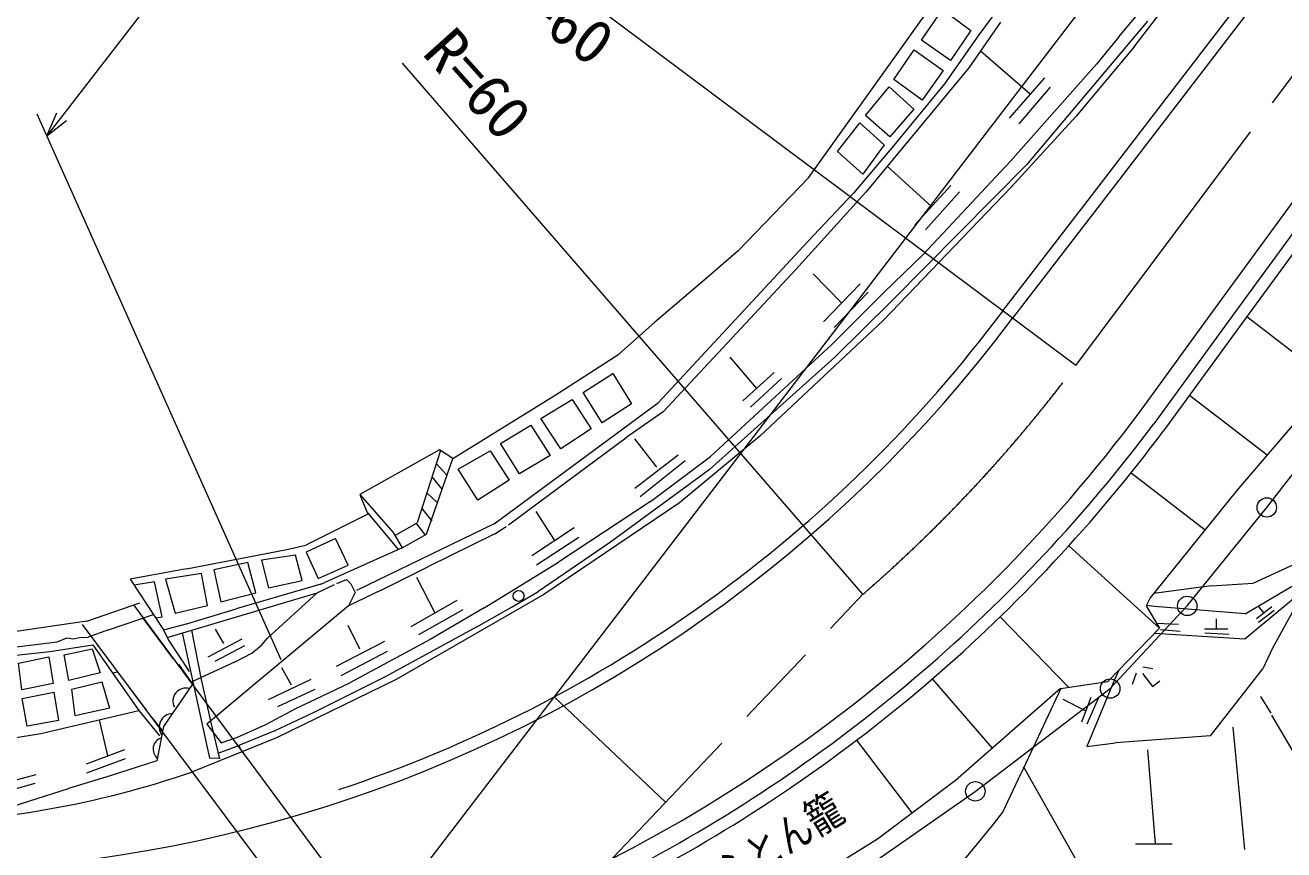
# Model space of a CAD drawing. Units: millimetres, scale not verified. Extents: x 40000 to 680000, y 20000 to 380000.
# Drawn here: x 485025 to 536798, y 282631 to 316567 of the extents above; entities that cross this region are included whole.
import ezdxf
from ezdxf.enums import TextEntityAlignment as Align

# ---------------------------------------------------------------- set-up
doc = ezdxf.new("R2010")
doc.units = ezdxf.units.MM
doc.header["$LTSCALE"] = 1000
doc.linetypes.add('CHAIN', pattern=[18.5, 12, -1.5, 3.5, -1.5])
for name, color, linetype, lineweight in [('M-BGD', 7, 'Continuous', 13), ('M-BMK', 2, 'CHAIN', 13), ('M-BMK-OTRS', 5, 'Continuous', 13), ('M-BMK-ROW', 30, 'Continuous', 13), ('M-STR-HTXT', 7, 'Continuous', 13), ('M-STR-STR1', 1, 'Continuous', 13)]:
    doc.layers.add(name, color=color, linetype=linetype, lineweight=lineweight)
doc.styles.add('ＭＳ ゴシック', font='')
doc.styles.get('ＭＳ ゴシック').set_extended_font_data('MS Gothic')

msp = doc.modelspace()

# ---------------------------------------------------------------- linework, layer by layer
at = {"layer": 'M-BGD'}
for p, q in [((517248, 310281), (524862, 320943)), ((530642, 315669), (534322, 320472)), ((528245, 302562), (505249, 319758)), ((528606, 309188), (536170, 319046)), ((536566, 318740), (529006, 308889)), ((525722, 318177), (524255, 316162)), ((530005, 316086), (531633, 318026)), ((525147, 316690), (523834, 314815)), ((531189, 316736), (526212, 310823)), ((524255, 316162), (522845, 314148)), ((530005, 316086), (529088, 314955)), ((524322, 315511), (526362, 313747)), ((530642, 315669), (528258, 312825)), ((519484, 293147), (500546, 315005)), ((523834, 314815), (519603, 309697)), ((529088, 314955), (527472, 313143)), ((534099, 305080), (541357, 315042)), ((526948, 314396), (525505, 312735)), ((541951, 314584), (534700, 304631)), ((542347, 314278), (535104, 304337)), ((522845, 314148), (520745, 311598)), ((527186, 314021), (525893, 312512)), ((527472, 313143), (525560, 310976)), ((528258, 312825), (525567, 309880)), ((520745, 311598), (519103, 309659)), ((520488, 310768), (522306, 309105)), ((526212, 310823), (520673, 305224)), ((525560, 310976), (523175, 308421)), ((517248, 310281), (514353, 307285)), ((519603, 309697), (516718, 306517)), ((517220, 307666), (519103, 309659)), ((525567, 309880), (520314, 304418)), ((523095, 309972), (521620, 308352)), ((523459, 309711), (522054, 308139)), ((525242, 304808), (528606, 309188)), ((529006, 308889), (525643, 304508)), ((523175, 308421), (521946, 307115)), ((517220, 307666), (511077, 301035)), ((514353, 307285), (513038, 306148)), ((520346, 305564), (521946, 307115)), ((516718, 306517), (511270, 300652)), ((513038, 306148), (510911, 304325)), ((517441, 306330), (518600, 305139)), ((519377, 305927), (517865, 304353)), ((518209, 303422), (520346, 305564)), ((519705, 305573), (518307, 304129)), ((520673, 305224), (518333, 302900)), ((530848, 300616), (534099, 305080)), ((534700, 304631), (531449, 300166)), ((535278, 304576), (538667, 301960)), ((509446, 303024), (510911, 304325)), ((520314, 304418), (515244, 299649)), ((535104, 304337), (531851, 299870)), ((518209, 303422), (513215, 298816)), ((506819, 301343), (509446, 303024)), ((518333, 302900), (513161, 298262)), ((514008, 302911), (515109, 301621)), ((515840, 302268), (514542, 301109)), ((516136, 302025), (514855, 300844)), ((502619, 298733), (506819, 301343)), ((532923, 301341), (536111, 298880)), ((504319, 296044), (511077, 301035)), ((538105, 301217), (534850, 297403)), ((511270, 300652), (509734, 299587)), ((504903, 296005), (509734, 299587)), ((510088, 299541), (511000, 298374)), ((515244, 299649), (511938, 296913)), ((502061, 299093), (498786, 297258)), ((502115, 299058), (501152, 296085)), ((501535, 295620), (502619, 298733)), ((502619, 298733), (502061, 299093)), ((511889, 298867), (510106, 297504)), ((510744, 296960), (513215, 298816)), ((501945, 298522), (502378, 298041)), ((513161, 298262), (509107, 295298)), ((512175, 298636), (510324, 297155)), ((501772, 297962), (502157, 297466)), ((530516, 298145), (533558, 295797)), ((498786, 297258), (500168, 295691)), ((498786, 297258), (499073, 296545)), ((501984, 296906), (501551, 297316)), ((534850, 297403), (531305, 292996)), ((501358, 296658), (501748, 296151)), ((511938, 296913), (506358, 293140)), ((510744, 296960), (506966, 294469)), ((499145, 296457), (496575, 295169)), ((499073, 296545), (500364, 294985)), ((506032, 296550), (506793, 295357)), ((504319, 296044), (498657, 293297)), ((500168, 295691), (500529, 295063)), ((500237, 295571), (501152, 296085)), ((501127, 296047), (501474, 295586)), ((504350, 295635), (501615, 294295)), ((504350, 295635), (504804, 295938)), ((505869, 294747), (507605, 295893)), ((495787, 294992), (496575, 295169)), ((500529, 295063), (501535, 295620)), ((506062, 294361), (507805, 295498)), ((509107, 295298), (506114, 293248)), ((527954, 295143), (531685, 291756)), ((491655, 294200), (495787, 294992)), ((500529, 295063), (497356, 293627)), ((535538, 293608), (538013, 294746)), ((491655, 294200), (489340, 293773)), ((499668, 293318), (501615, 294295)), ((503900, 292589), (506966, 294469)), ((535746, 292664), (538900, 294534)), ((489340, 293773), (490712, 291689)), ((490341, 293661), (489502, 293527)), ((490654, 292223), (490341, 293661)), ((497185, 293566), (493708, 292545)), ((497185, 293566), (497356, 293627)), ((497842, 293585), (498238, 293761)), ((498238, 293761), (498427, 293571)), ((498427, 293571), (498600, 293225)), ((501117, 293854), (501879, 292386)), ((533809, 293499), (535538, 293608)), ((490872, 291368), (497041, 293207)), ((494997, 291346), (497041, 293207)), ((497041, 293207), (497750, 293543)), ((499668, 293318), (498331, 292675)), ((498600, 293225), (498331, 292675)), ((506358, 293140), (500282, 289644)), ((505062, 292632), (506114, 293248)), ((533809, 293499), (531448, 293174)), ((535188, 291308), (537677, 293378)), ((537677, 293378), (536337, 290927)), ((487559, 292037), (489747, 292793)), ((491719, 291941), (493708, 292545)), ((498331, 292675), (492501, 287801)), ((500900, 291827), (502795, 292907)), ((501211, 291496), (503038, 292525)), ((503900, 292589), (501677, 291287)), ((503606, 291801), (505062, 292632)), ((531305, 292996), (531138, 292670)), ((531138, 292670), (531685, 291756)), ((531481, 292648), (531149, 292692)), ((535204, 292348), (531481, 292648)), ((535204, 292348), (535710, 292649)), ((536307, 292631), (535672, 292137)), ((535746, 292664), (535973, 292371)), ((487559, 292037), (484649, 291613)), ((488459, 291683), (490297, 292318)), ((491102, 290520), (489875, 292169)), ((490393, 292173), (490654, 292223)), ((525127, 292219), (527943, 289319)), ((534016, 292137), (534014, 291719)), ((536395, 292478), (535760, 291984)), ((488459, 291683), (487622, 291379)), ((490712, 291689), (491719, 291941)), ((490712, 291689), (490925, 291263)), ((492619, 286397), (491498, 291555)), ((491867, 291665), (492264, 289646)), ((492838, 291709), (493187, 291122)), ((498293, 291874), (498775, 290908)), ((503606, 291801), (499854, 289758)), ((531685, 291756), (529558, 289555)), ((531478, 291542), (535188, 291308)), ((531565, 291956), (532469, 291913)), ((531721, 291696), (532532, 291625)), ((533531, 291719), (534497, 291719)), ((533554, 291565), (534555, 291511)), ((483794, 290883), (486341, 291195)), ((486045, 290797), (487806, 291071)), ((486341, 291195), (486740, 291350)), ((486740, 291350), (487015, 291315)), ((487015, 291315), (487259, 291364)), ((487259, 291364), (487622, 291379)), ((487806, 291071), (489706, 288362)), ((490925, 291263), (491771, 289968)), ((492549, 290568), (493954, 291313)), ((492842, 290398), (494059, 291039)), ((494343, 290722), (494749, 291059)), ((494749, 291059), (494997, 291346)), ((497830, 290189), (499816, 291221)), ((501677, 291287), (498384, 289503)), ((482445, 290400), (486045, 290797)), ((493657, 290361), (494343, 290722)), ((498022, 289804), (499926, 290803)), ((536337, 290927), (535930, 290082)), ((488616, 289921), (488820, 289961)), ((488820, 289961), (490005, 288380)), ((491327, 290266), (491912, 289446)), ((493657, 290361), (491847, 289537)), ((495575, 290136), (495969, 289424)), ((530016, 290029), (529822, 289593)), ((530993, 290159), (531404, 290097)), ((533782, 287319), (535930, 290082)), ((491912, 289446), (490716, 287707)), ((492264, 289646), (492650, 287926)), ((495038, 288815), (496795, 289658)), ((500282, 289644), (495369, 287237)), ((496152, 288446), (498384, 289503)), ((499854, 289758), (496892, 288280)), ((522339, 289666), (524804, 286810)), ((527610, 289271), (529558, 289555)), ((529822, 289593), (528695, 286878)), ((530729, 289897), (530554, 289436)), ((530986, 289889), (531402, 289354)), ((531402, 289354), (531703, 289588)), ((495416, 288535), (496952, 289249)), ((511362, 284590), (506791, 288929)), ((527610, 289271), (523401, 285579)), ((527620, 289272), (525973, 285756)), ((528859, 288901), (528472, 287881)), ((535840, 288944), (536267, 288257)), ((494918, 287790), (496152, 288446)), ((527702, 288837), (528650, 288349)), ((529161, 288857), (528696, 287799)), ((485672, 287412), (489703, 288366)), ((488071, 287980), (488407, 286495)), ((489706, 288362), (490549, 287329)), ((490240, 288080), (490651, 287552)), ((492650, 287926), (493018, 286378)), ((496892, 288280), (495272, 287511)), ((536289, 288166), (538950, 283640)), ((482469, 286897), (485672, 287412)), ((490716, 287707), (490447, 286287)), ((492501, 287801), (493093, 287040)), ((493755, 287274), (494918, 287790)), ((495254, 287508), (493808, 286924)), ((534700, 287682), (535180, 282639)), ((495369, 287237), (491901, 285842)), ((492957, 286607), (493808, 286924)), ((493093, 287040), (493755, 287274)), ((493808, 286924), (493948, 286635)), ((519224, 287143), (521497, 284152)), ((528695, 286878), (529875, 287036)), ((533782, 287319), (529875, 287036)), ((487546, 286175), (489126, 286763)), ((487568, 285802), (489153, 286384)), ((492619, 286397), (493009, 286413)), ((531189, 286744), (531511, 282878)), ((490447, 286287), (488519, 285681)), ((528380, 282002), (526104, 286035)), ((483517, 285218), (485480, 285729)), ((483631, 284865), (485435, 285373)), ((488519, 285681), (486805, 285150)), ((520079, 283089), (523401, 285579)), ((525241, 284180), (525973, 285756)), ((484232, 284336), (486805, 285150)), ((524820, 283629), (525241, 284180)), ((522242, 280509), (524820, 283629)), ((516035, 280571), (520079, 283089)), ((530695, 282882), (532202, 282875))]:
    msp.add_line(p, q, dxfattribs=at)
for points in [[(521888, 315950), (522758, 317213), (523922, 316346), (523081, 315107)], [(520758, 314329), (521597, 315551), (522781, 314699), (521925, 313480)], [(519584, 312847), (520561, 314033), (521584, 313104), (520586, 311965)], [(518437, 311370), (519359, 312546), (520359, 311646), (519485, 310429)], [(507974, 301446), (509196, 302232), (509971, 300980), (508757, 300199)], [(506231, 300381), (507518, 301162), (508309, 299955), (507061, 299138)], [(504571, 299351), (505824, 300113), (506620, 298855), (505362, 298109)], [(502836, 298299), (504152, 299046), (504940, 297837), (503649, 297014)], [(497078, 293797), (498312, 294342), (497786, 295445), (496589, 294884)], [(495038, 293407), (496422, 293713), (496140, 294760), (494742, 294549)], [(493075, 292839), (494507, 293207), (494177, 294453), (492780, 294148)], [(491192, 292369), (492530, 292688), (492282, 293997), (490801, 293770)], [(484744, 290316), (485999, 290570), (486171, 289474), (484892, 289221)], [(486631, 290656), (487783, 290896), (488114, 289912), (486820, 289596)], [(486939, 289241), (488182, 289551), (488492, 288455), (487086, 288147)], [(484908, 288862), (486199, 289124), (486392, 287947), (485103, 287720)]]:
    msp.add_lwpolyline(points, close=True, dxfattribs=at)
msp.add_circle((505323, 293078), 223, dxfattribs=at)
for centre, radius, start, end in [((480195, 338494), 56750, 252.0902, 323.2113), ((480195, 338494), 56250, 288.3786, 323.2242), ((480195, 338494), 63250, 290.4637, 323.21128), ((480195, 338494), 64000, 298.15996, 323.21128), ((480195, 338494), 64500, 298.26696, 323.21409), ((491639, 288749), 540, 74.7545, 207.8508), ((491095, 287678), 556, 91.7065, 216.4799), ((490772, 286778), 485, 107.2714, 231.2811), ((479241, 322503), 38786, 270.8321, 289.051)]:
    msp.add_arc(centre, radius, start, end, dxfattribs=at)
at = {"layer": 'M-BMK'}
for p, q in [((528245, 302562), (538362, 316091)), ((505413, 278323), (519484, 293147))]:
    msp.add_line(p, q, dxfattribs=at)
msp.add_arc((480194, 338494), 60000, 310.90651, 323.21113, dxfattribs=at)
at = {"layer": 'M-BMK-OTRS'}
msp.add_line((500882, 281213), (531874, 321682), dxfattribs=at)
at = {"layer": 'M-BMK-ROW'}
msp.add_lwpolyline([(506203, 276562), (511866, 277557), (518439, 281087), (524108, 285037), (529654, 289266), (532825, 292669), (536097, 296720), (539484, 301084), (543677, 306190), (548176, 303293), (551779, 300974), (552664, 300404), (553287, 300003), (556023, 303723)], dxfattribs=at)
for centre in [(536097, 296720), (532825, 292669), (529654, 289266), (524108, 285037)]:
    msp.add_circle(centre, 400, dxfattribs=at)
at = {"layer": 'M-STR-HTXT'}
for p, q in [((508081, 340725), (485918, 312011)), ((485511, 312924), (495544, 290457)), ((485918, 312011), (486331, 312955)), ((485918, 312011), (486727, 312650))]:
    msp.add_line(p, q, dxfattribs=at)
at = {"layer": 'M-STR-STR1'}
for p, q in [((503909, 273235), (489499, 292707)), ((502618, 271485), (487380, 291904))]:
    msp.add_line(p, q, dxfattribs=at)

# ---------------------------------------------------------------- texts
at = {"layer": 'M-BGD', "style": 'ＭＳ ゴシック'}
for rotation, p in [(323.065, (506010, 315860)), (311.848, (502559, 313174))]:
    msp.add_text('R=60', height=1833, rotation=rotation, dxfattribs=at).set_placement(p, align=Align.BOTTOM_CENTER)
at = {"layer": 'M-BGD', "style": 'ＭＳ ゴシック', "width": 0.8}
msp.add_text('ふとん籠', height=1320, rotation=31.527, dxfattribs=at).set_placement((516584, 282088), align=Align.BOTTOM_CENTER)

doc.saveas('drawing.dxf')
